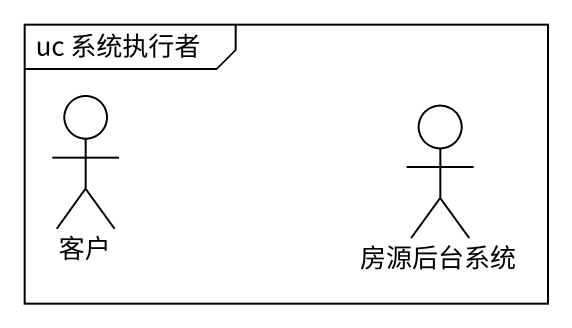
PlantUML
@startuml
mainframe uc 系统执行者
actor 客户
actor 房源后台系统
@enduml
